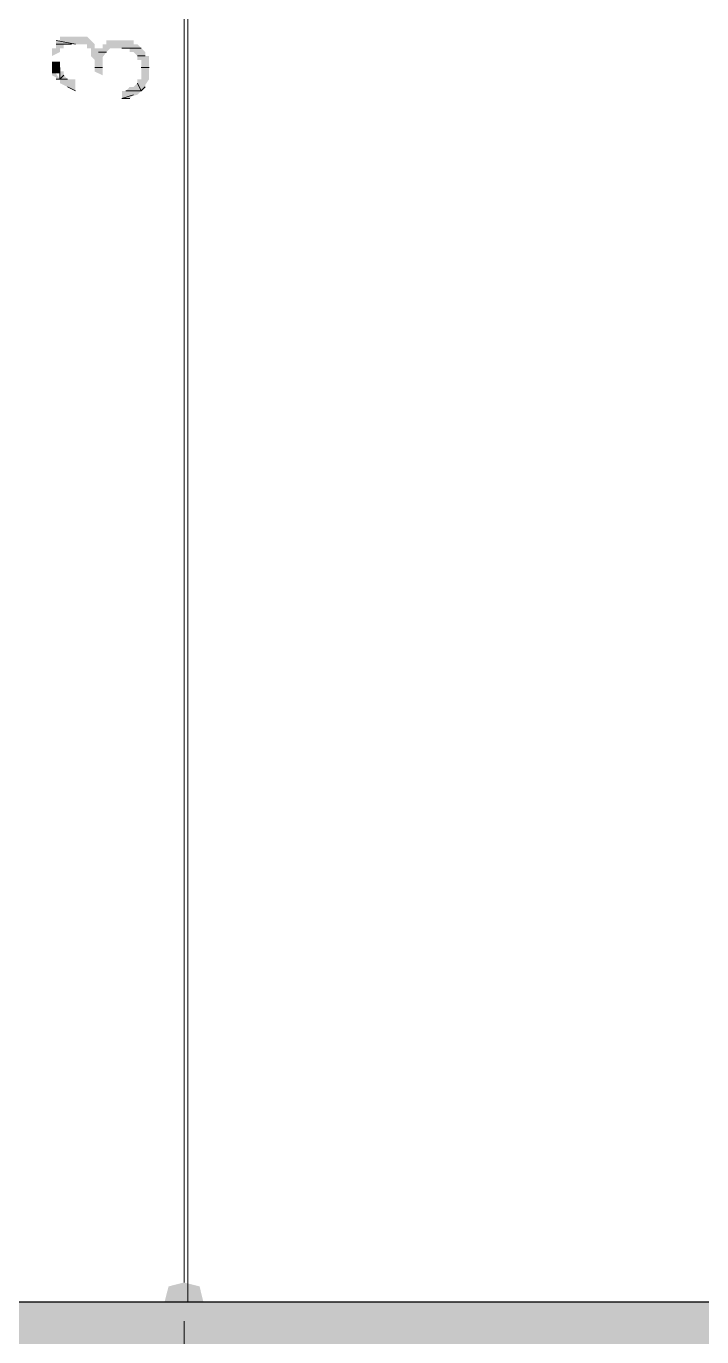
# Model space of a CAD drawing. Header units: millimetres. Extents: x 182 to 575, y -105 to 95.
# Drawn here: x 266.387 to 267.216, y 73.706 to 75.314 of the extents above; entities that cross this region are included whole.
import ezdxf

# ---------------------------------------------------------------- set-up
doc = ezdxf.new("R2010")
doc.units = ezdxf.units.MM
doc.header["$MEASUREMENT"] = 0
doc.layers.add('PDF_Geometry', color=7, linetype='Continuous')
doc.layers.add('PDF_Solid Fills', color=7, linetype='Continuous')

msp = doc.modelspace()

# ---------------------------------------------------------------- hatches: boundary and pattern name
at = {"layer": 'PDF_Solid Fills', "true_color": 0xb9b9b9, "transparency": 33554559}
msp.add_hatch(color=9, dxfattribs=at).paths.add_polyline_path([(261.6659, 73.7491), (261.6659, 76.2872), (261.5183, 76.2872), (261.5183, 73.7491), (259.5945, 73.7491), (259.5945, 73.0396), (259.7945, 73.0396), (259.7945, 73.5967), (270.3516, 73.5967), (270.3516, 73.0396), (270.504, 73.0396), (270.504, 73.7491)])
at = {"layer": 'PDF_Solid Fills', "transparency": 33554559}
h = msp.add_hatch(color=256, dxfattribs=at)
h.paths.add_polyline_path([(267.1577, 75.3126), (267.1527, 75.3126), (267.1577, 75.3126)], flags=0)
h.paths.add_polyline_path([(267.1527, 75.3126), (267.1577, 75.3126), (267.1527, 75.3126)], flags=0)
h.paths.add_polyline_path([(267.1577, 75.3126), (267.1527, 75.3126), (267.1577, 75.3126)], flags=0)
h.paths.add_polyline_path([(267.1502, 75.3101), (267.1552, 75.3101), (267.1502, 75.3101)], flags=0)
h.paths.add_polyline_path([(267.1552, 75.3101), (267.1502, 75.3101), (267.1552, 75.3101)], flags=0)
for points in [[(266.4707, 75.2729), (266.4707, 75.2586), (266.4802, 75.2539), (266.4802, 75.2761), (266.485, 75.2824), (266.4897, 75.2872), (266.5135, 75.2872), (266.5135, 75.2824), (266.5183, 75.2824), (266.5231, 75.2777), (266.5231, 75.2729), (266.5278, 75.2729), (266.5278, 75.2491), (266.5231, 75.2491), (266.5231, 75.2443), (266.5183, 75.2396), (266.5135, 75.2396), (266.5088, 75.2348), (266.504, 75.2348), (266.504, 75.2253), (266.5135, 75.2253), (266.5167, 75.2285), (266.5231, 75.2301), (266.5278, 75.2348), (266.5326, 75.2396), (266.5326, 75.242), (266.5373, 75.2491), (266.5373, 75.2777), (266.5326, 75.2777), (266.5326, 75.2824), (266.5278, 75.2872), (266.5231, 75.292), (266.5183, 75.292), (266.5183, 75.2967), (266.485, 75.2967), (266.485, 75.292), (266.4802, 75.292), (266.4802, 75.2872), (266.4707, 75.2872), (266.4707, 75.292), (266.4659, 75.2967), (266.4612, 75.3015), (266.4278, 75.3015), (266.4278, 75.2967), (266.4231, 75.2967), (266.4231, 75.2872), (266.4183, 75.2872), (266.4183, 75.2777), (266.4278, 75.2824), (266.4278, 75.2872), (266.4326, 75.2872), (266.4326, 75.292), (266.4612, 75.292), (266.4612, 75.2872), (266.4659, 75.2872), (266.4659, 75.2777)], [(266.5612, 73.7301), (266.5802, 73.7253), (266.5993, 73.7301), (266.604, 73.7491), (266.5993, 73.7681), (266.5802, 73.7729), (266.5612, 73.7681), (266.5564, 73.7491)]]:
    msp.add_hatch(color=256, dxfattribs=at).paths.add_polyline_path(points)
h = msp.add_hatch(color=256, dxfattribs=at)
h.paths.add_polyline_path([(267.1552, 75.3026), (267.1502, 75.3026), (267.1552, 75.3026)], flags=0)
h.paths.add_polyline_path([(267.1502, 75.3001), (267.1552, 75.3001), (267.1502, 75.3001)], flags=0)
h.paths.add_polyline_path([(267.1552, 75.3001), (267.1502, 75.3001), (267.1552, 75.3001)], flags=0)
h.paths.add_polyline_path([(267.1577, 75.2976), (267.1527, 75.2976), (267.1577, 75.2976)], flags=0)
h = msp.add_hatch(color=256, dxfattribs=at)
h.paths.add_polyline_path([(267.1777, 75.3026), (267.1827, 75.3026), (267.1777, 75.3026)], flags=0)
h.paths.add_polyline_path([(267.1827, 75.3026), (267.1777, 75.3026), (267.1827, 75.3026)], flags=0)
h.paths.add_polyline_path([(267.1827, 75.3001), (267.1752, 75.3001), (267.1827, 75.3001)], flags=0)
h = msp.add_hatch(color=256, dxfattribs=at)
h.paths.add_polyline_path([(267.1552, 75.2926), (267.1752, 75.2926), (267.1552, 75.2926)], flags=0)
h.paths.add_polyline_path([(267.1752, 75.2926), (267.1552, 75.2926), (267.1752, 75.2926)], flags=0)
h.paths.add_polyline_path([(267.1752, 75.2926), (267.1577, 75.2926), (267.1752, 75.2926)], flags=0)
h.paths.add_polyline_path([(267.1577, 75.2926), (267.1752, 75.2926), (267.1577, 75.2926)], flags=0)
h.paths.add_polyline_path([(267.1602, 75.2901), (267.1702, 75.2901), (267.1602, 75.2901)], flags=0)
h.paths.add_polyline_path([(267.1702, 75.2901), (267.1602, 75.2901), (267.1702, 75.2901)], flags=0)
h = msp.add_hatch(color=256, dxfattribs=at)
h.paths.add_polyline_path([(266.4231, 75.2515), (266.4231, 75.2491), (266.4278, 75.2491), (266.4183, 75.2634), (266.4183, 75.2539)])
h.paths.add_polyline_path([(266.4469, 75.2348), (266.4469, 75.2491), (266.4373, 75.2491), (266.4326, 75.2539), (266.4326, 75.2586), (266.4278, 75.2586), (266.4278, 75.2491), (266.4278, 75.2443), (266.4373, 75.2396)])
h = msp.add_hatch(color=256, dxfattribs=at)
h.paths.add_polyline_path([(267.1177, 74.3551), (267.1227, 74.3551), (267.1177, 74.3551)], flags=0)
h.paths.add_polyline_path([(267.1227, 74.3551), (267.1177, 74.3551), (267.1227, 74.3551)], flags=0)
h.paths.add_polyline_path([(267.1152, 74.3526), (267.1202, 74.3526), (267.1152, 74.3526)], flags=0)
h.paths.add_polyline_path([(267.1202, 74.3526), (267.1152, 74.3526), (267.1202, 74.3526)], flags=0)
h.paths.add_polyline_path([(267.1127, 74.3476), (267.1177, 74.3476), (267.1127, 74.3476)], flags=0)
h.paths.add_polyline_path([(267.1177, 74.3476), (267.1127, 74.3476), (267.1177, 74.3476)], flags=0)
h.paths.add_polyline_path([(267.1102, 74.3451), (267.1152, 74.3451), (267.1102, 74.3451)], flags=0)
h.paths.add_polyline_path([(267.1152, 74.3451), (267.1102, 74.3451), (267.1152, 74.3451)], flags=0)
h.paths.add_polyline_path([(267.1077, 74.3401), (267.1127, 74.3401), (267.1077, 74.3401)], flags=0)
h.paths.add_polyline_path([(267.1127, 74.3401), (267.1077, 74.3401), (267.1127, 74.3401)], flags=0)
h.paths.add_polyline_path([(267.1052, 74.3376), (267.1102, 74.3376), (267.1052, 74.3376)], flags=0)
h.paths.add_polyline_path([(267.1102, 74.3376), (267.1052, 74.3376), (267.1102, 74.3376)], flags=0)
h.paths.add_polyline_path([(267.1102, 74.3351), (267.1027, 74.3351), (267.1102, 74.3351)], flags=0)
h.paths.add_polyline_path([(267.1027, 74.3326), (267.1077, 74.3326), (267.1027, 74.3326)], flags=0)
h.paths.add_polyline_path([(267.1077, 74.3326), (267.1027, 74.3326), (267.1077, 74.3326)], flags=0)
h.paths.add_polyline_path([(267.1027, 74.3326), (267.1077, 74.3326), (267.1027, 74.3326)], flags=0)
h.paths.add_polyline_path([(267.1052, 74.3276), (267.1002, 74.3276), (267.1052, 74.3276)], flags=0)
h.paths.add_polyline_path([(267.1002, 74.3276), (267.1052, 74.3276), (267.1002, 74.3276)], flags=0)
h.paths.add_polyline_path([(267.1027, 74.3226), (267.0977, 74.3226), (267.1027, 74.3226)], flags=0)
h.paths.add_polyline_path([(267.0977, 74.3226), (267.1027, 74.3226), (267.0977, 74.3226)], flags=0)
h.paths.add_polyline_path([(267.0952, 74.3176), (267.1002, 74.3176), (267.0952, 74.3176)], flags=0)
h.paths.add_polyline_path([(267.1002, 74.3151), (267.0952, 74.3151), (267.1002, 74.3151)], flags=0)
h.paths.add_polyline_path([(267.0952, 74.3151), (267.1002, 74.3151), (267.0952, 74.3151)], flags=0)
h.paths.add_polyline_path([(267.0977, 74.3101), (267.0927, 74.3101), (267.0977, 74.3101)], flags=0)
h = msp.add_hatch(color=256, dxfattribs=at)
h.paths.add_polyline_path([(266.9352, 74.2676), (266.9402, 74.2676), (266.9352, 74.2676)], flags=0)
h.paths.add_polyline_path([(266.9402, 74.2651), (266.9352, 74.2651), (266.9402, 74.2651)], flags=0)
h.paths.add_polyline_path([(266.9352, 74.2651), (266.9402, 74.2651), (266.9352, 74.2651)], flags=0)
h.paths.add_polyline_path([(266.9377, 74.2601), (266.9327, 74.2601), (266.9377, 74.2601)], flags=0)
h.paths.add_polyline_path([(266.9327, 74.2601), (266.9377, 74.2601), (266.9327, 74.2601)], flags=0)
h = msp.add_hatch(color=256, dxfattribs=at)
h.paths.add_polyline_path([(266.9552, 74.2776), (266.9502, 74.2776), (266.9552, 74.2776)], flags=0)
h.paths.add_polyline_path([(266.9477, 74.2776), (266.9577, 74.2776), (266.9477, 74.2776)], flags=0)
h.paths.add_polyline_path([(266.9577, 74.2776), (266.9477, 74.2776), (266.9577, 74.2776)], flags=0)
h = msp.add_hatch(color=256, dxfattribs=at)
h.paths.add_polyline_path([(266.9602, 74.2701), (266.9652, 74.2701), (266.9602, 74.2701)], flags=0)
h.paths.add_polyline_path([(266.9652, 74.2701), (266.9602, 74.2701), (266.9652, 74.2701)], flags=0)
h.paths.add_polyline_path([(266.9602, 74.2676), (266.9652, 74.2676), (266.9602, 74.2676)], flags=0)
h.paths.add_polyline_path([(266.9652, 74.2651), (266.9602, 74.2651), (266.9652, 74.2651)], flags=0)
h = msp.add_hatch(color=256, dxfattribs=at)
h.paths.add_polyline_path([(266.9502, 74.2601), (266.9477, 74.2601), (266.9502, 74.2601)], flags=0)
h.paths.add_polyline_path([(266.9452, 74.2601), (266.9527, 74.2601), (266.9452, 74.2601)], flags=0)
h.paths.add_polyline_path([(266.9527, 74.2601), (266.9452, 74.2601), (266.9527, 74.2601)], flags=0)
h = msp.add_hatch(color=256, dxfattribs=at)
h.paths.add_polyline_path([(266.9552, 74.2526), (266.9602, 74.2526), (266.9552, 74.2526)], flags=0)
h.paths.add_polyline_path([(266.9627, 74.2501), (266.9577, 74.2501), (266.9627, 74.2501)], flags=0)
h.paths.add_polyline_path([(266.9577, 74.2476), (266.9627, 74.2476), (266.9577, 74.2476)], flags=0)
h = msp.add_hatch(color=256, dxfattribs=at)
h.paths.add_polyline_path([(266.9352, 74.2401), (266.9302, 74.2401), (266.9352, 74.2401)], flags=0)
h.paths.add_polyline_path([(266.9302, 74.2401), (266.9352, 74.2401), (266.9302, 74.2401)], flags=0)
h.paths.add_polyline_path([(266.9352, 74.2376), (266.9327, 74.2376), (266.9352, 74.2376)], flags=0)
h.paths.add_polyline_path([(266.9327, 74.2376), (266.9352, 74.2376), (266.9327, 74.2376)], flags=0)
h.paths.add_polyline_path([(266.9377, 74.2351), (266.9327, 74.2351), (266.9377, 74.2351)], flags=0)
h.paths.add_polyline_path([(266.9327, 74.2351), (266.9377, 74.2351), (266.9327, 74.2351)], flags=0)
h = msp.add_hatch(color=256, dxfattribs=at)
h.paths.add_polyline_path([(266.9577, 74.2426), (266.9627, 74.2426), (266.9577, 74.2426)], flags=0)
h.paths.add_polyline_path([(266.9627, 74.2401), (266.9577, 74.2401), (266.9627, 74.2401)], flags=0)
h.paths.add_polyline_path([(266.9577, 74.2401), (266.9627, 74.2401), (266.9577, 74.2401)], flags=0)
h = msp.add_hatch(color=256, dxfattribs=at)
h.paths.add_polyline_path([(266.9377, 74.2276), (266.9527, 74.2276), (266.9377, 74.2276)], flags=0)
h.paths.add_polyline_path([(266.9527, 74.2276), (266.9377, 74.2276), (266.9527, 74.2276)], flags=0)
h.paths.add_polyline_path([(266.9402, 74.2276), (266.9502, 74.2276), (266.9402, 74.2276)], flags=0)
h.paths.add_polyline_path([(266.9502, 74.2276), (266.9402, 74.2276), (266.9502, 74.2276)], flags=0)
h = msp.add_hatch(color=256, dxfattribs=at)
h.paths.add_polyline_path([(266.8127, 74.1601), (266.8102, 74.1601), (266.8127, 74.1601)], flags=0)
h.paths.add_polyline_path([(266.8102, 74.1601), (266.8127, 74.1601), (266.8102, 74.1601)], flags=0)
h.paths.add_polyline_path([(266.8152, 74.1601), (266.8077, 74.1601), (266.8152, 74.1601)], flags=0)
h.paths.add_polyline_path([(266.8052, 74.1601), (266.8177, 74.1601), (266.8052, 74.1601)], flags=0)
h.paths.add_polyline_path([(266.8202, 74.1576), (266.8027, 74.1576), (266.8202, 74.1576)], flags=0)
h = msp.add_hatch(color=256, dxfattribs=at)
h.paths.add_polyline_path([(266.8252, 74.1526), (266.8202, 74.1526), (266.8252, 74.1526)], flags=0)
h.paths.add_polyline_path([(266.8202, 74.1501), (266.8252, 74.1501), (266.8202, 74.1501)], flags=0)
h.paths.add_polyline_path([(266.8252, 74.1501), (266.8202, 74.1501), (266.8252, 74.1501)], flags=0)
h.paths.add_polyline_path([(266.8202, 74.1476), (266.8252, 74.1476), (266.8202, 74.1476)], flags=0)
h.paths.add_polyline_path([(266.8252, 74.1451), (266.8202, 74.1451), (266.8252, 74.1451)], flags=0)
h.paths.add_polyline_path([(266.8202, 74.1451), (266.8252, 74.1451), (266.8202, 74.1451)], flags=0)
h.paths.add_polyline_path([(266.8252, 74.1451), (266.8202, 74.1451), (266.8252, 74.1451)], flags=0)
h.paths.add_polyline_path([(266.8202, 74.1426), (266.8252, 74.1426), (266.8202, 74.1426)], flags=0)
h.paths.add_polyline_path([(266.8252, 74.1401), (266.8202, 74.1401), (266.8252, 74.1401)], flags=0)
h.paths.add_polyline_path([(266.8202, 74.1401), (266.8252, 74.1401), (266.8202, 74.1401)], flags=0)
h.paths.add_polyline_path([(266.8252, 74.1376), (266.8202, 74.1376), (266.8252, 74.1376)], flags=0)
h.paths.add_polyline_path([(266.8202, 74.1376), (266.8252, 74.1376), (266.8202, 74.1376)], flags=0)
h = msp.add_hatch(color=256, dxfattribs=at)
h.paths.add_polyline_path([(266.7952, 73.9601), (266.7902, 73.9601), (266.7952, 73.9601)], flags=0)
h.paths.add_polyline_path([(266.7977, 73.9626), (266.7927, 73.9626), (266.7977, 73.9626)], flags=0)
h.paths.add_polyline_path([(266.7927, 73.9651), (266.7977, 73.9651), (266.7927, 73.9651)], flags=0)
h = msp.add_hatch(color=256, dxfattribs=at)
h.paths.add_polyline_path([(266.8152, 73.9701), (266.7977, 73.9701), (266.8152, 73.9701)], flags=0)
h.paths.add_polyline_path([(266.7977, 73.9701), (266.8152, 73.9701), (266.7977, 73.9701)], flags=0)
h.paths.add_polyline_path([(266.8127, 73.9701), (266.8002, 73.9701), (266.8127, 73.9701)], flags=0)
h.paths.add_polyline_path([(266.8002, 73.9701), (266.8127, 73.9701), (266.8002, 73.9701)], flags=0)
h.paths.add_polyline_path([(266.8102, 73.9726), (266.8027, 73.9726), (266.8102, 73.9726)], flags=0)
h.paths.add_polyline_path([(266.8027, 73.9726), (266.8102, 73.9726), (266.8027, 73.9726)], flags=0)
h = msp.add_hatch(color=256, dxfattribs=at)
h.paths.add_polyline_path([(266.8127, 73.9526), (266.8177, 73.9526), (266.8127, 73.9526)], flags=0)
h.paths.add_polyline_path([(266.8177, 73.9526), (266.8127, 73.9526), (266.8177, 73.9526)], flags=0)
h.paths.add_polyline_path([(266.8127, 73.9526), (266.8177, 73.9526), (266.8127, 73.9526)], flags=0)
h = msp.add_hatch(color=256, dxfattribs=at)
h.paths.add_polyline_path([(266.7852, 73.9326), (266.7902, 73.9326), (266.7852, 73.9326)], flags=0)
h.paths.add_polyline_path([(266.7902, 73.9326), (266.7852, 73.9326), (266.7902, 73.9326)], flags=0)
h.paths.add_polyline_path([(266.7877, 73.9301), (266.7902, 73.9301), (266.7877, 73.9301)], flags=0)
h.paths.add_polyline_path([(266.7927, 73.9276), (266.7877, 73.9276), (266.7927, 73.9276)], flags=0)
h.paths.add_polyline_path([(266.7877, 73.9276), (266.7927, 73.9276), (266.7877, 73.9276)], flags=0)
h.paths.add_polyline_path([(266.7927, 73.9276), (266.7877, 73.9276), (266.7927, 73.9276)], flags=0)
h = msp.add_hatch(color=256, dxfattribs=at)
h.paths.add_polyline_path([(266.8177, 73.9401), (266.8127, 73.9401), (266.8177, 73.9401)], flags=0)
h.paths.add_polyline_path([(266.8127, 73.9401), (266.8177, 73.9401), (266.8127, 73.9401)], flags=0)
h.paths.add_polyline_path([(266.8177, 73.9376), (266.8127, 73.9376), (266.8177, 73.9376)], flags=0)
h.paths.add_polyline_path([(266.8127, 73.9351), (266.8177, 73.9351), (266.8127, 73.9351)], flags=0)
h.paths.add_polyline_path([(266.8177, 73.9326), (266.8127, 73.9326), (266.8177, 73.9326)], flags=0)
h.paths.add_polyline_path([(266.8127, 73.9326), (266.8177, 73.9326), (266.8127, 73.9326)], flags=0)
h.paths.add_polyline_path([(266.8177, 73.9301), (266.8127, 73.9301), (266.8177, 73.9301)], flags=0)
h.paths.add_polyline_path([(266.8127, 73.9301), (266.8177, 73.9301), (266.8127, 73.9301)], flags=0)
h = msp.add_hatch(color=256, dxfattribs=at)
h.paths.add_polyline_path([(266.8027, 73.9201), (266.8002, 73.9201), (266.8027, 73.9201)], flags=0)
h.paths.add_polyline_path([(266.7977, 73.9201), (266.8052, 73.9201), (266.7977, 73.9201)], flags=0)
h.paths.add_polyline_path([(266.8077, 73.9201), (266.7952, 73.9201), (266.8077, 73.9201)], flags=0)
h.paths.add_polyline_path([(266.7952, 73.9201), (266.8077, 73.9201), (266.7952, 73.9201)], flags=0)
h.paths.add_polyline_path([(266.7927, 73.9226), (266.8102, 73.9226), (266.7927, 73.9226)], flags=0)
h = msp.add_hatch(color=256, dxfattribs=at)
h.paths.add_polyline_path([(266.7927, 73.8651), (266.7877, 73.8651), (266.7927, 73.8651)], flags=0)
h.paths.add_polyline_path([(266.7877, 73.8651), (266.7927, 73.8651), (266.7877, 73.8651)], flags=0)
h.paths.add_polyline_path([(266.7927, 73.8651), (266.7877, 73.8651), (266.7927, 73.8651)], flags=0)
h = msp.add_hatch(color=256, dxfattribs=at)
h.paths.add_polyline_path([(266.8052, 73.8801), (266.8052, 73.8801), (266.8052, 73.8801)], flags=0)
h.paths.add_polyline_path([(266.8002, 73.8801), (266.8102, 73.8801), (266.8002, 73.8801)], flags=0)
h.paths.add_polyline_path([(266.8102, 73.8801), (266.8002, 73.8801), (266.8102, 73.8801)], flags=0)
h.paths.add_polyline_path([(266.7977, 73.8801), (266.8127, 73.8801), (266.7977, 73.8801)], flags=0)
h = msp.add_hatch(color=256, dxfattribs=at)
h.paths.add_polyline_path([(266.8177, 73.8726), (266.8127, 73.8726), (266.8177, 73.8726)], flags=0)
h.paths.add_polyline_path([(266.8127, 73.8726), (266.8177, 73.8726), (266.8127, 73.8726)], flags=0)
h.paths.add_polyline_path([(266.8202, 73.8701), (266.8127, 73.8701), (266.8202, 73.8701)], flags=0)
h.paths.add_polyline_path([(266.8202, 73.8676), (266.8152, 73.8676), (266.8202, 73.8676)], flags=0)
h.paths.add_polyline_path([(266.8152, 73.8676), (266.8202, 73.8676), (266.8152, 73.8676)], flags=0)
h = msp.add_hatch(color=256, dxfattribs=at)
h.paths.add_polyline_path([(266.8177, 73.8626), (266.8127, 73.8626), (266.8177, 73.8626)], flags=0)
h.paths.add_polyline_path([(266.8127, 73.8626), (266.8177, 73.8626), (266.8127, 73.8626)], flags=0)
h.paths.add_polyline_path([(266.8177, 73.8601), (266.8127, 73.8601), (266.8177, 73.8601)], flags=0)
h.paths.add_polyline_path([(266.8127, 73.8601), (266.8177, 73.8601), (266.8127, 73.8601)], flags=0)
h = msp.add_hatch(color=256, dxfattribs=at)
h.paths.add_polyline_path([(266.7927, 73.8401), (266.7877, 73.8401), (266.7927, 73.8401)], flags=0)
h.paths.add_polyline_path([(266.7852, 73.8376), (266.7902, 73.8376), (266.7852, 73.8376)], flags=0)
h.paths.add_polyline_path([(266.7902, 73.8376), (266.7852, 73.8376), (266.7902, 73.8376)], flags=0)
h.paths.add_polyline_path([(266.7852, 73.8351), (266.7902, 73.8351), (266.7852, 73.8351)], flags=0)
h.paths.add_polyline_path([(266.7902, 73.8351), (266.7852, 73.8351), (266.7902, 73.8351)], flags=0)
h = msp.add_hatch(color=256, dxfattribs=at)
h.paths.add_polyline_path([(266.9927, 73.7401), (267.0002, 73.7401), (266.9927, 73.7401)], flags=0)
h.paths.add_polyline_path([(267.0002, 73.7401), (266.9927, 73.7401), (267.0002, 73.7401)], flags=0)
h.paths.add_polyline_path([(266.9902, 73.7401), (267.0027, 73.7401), (266.9902, 73.7401)], flags=0)
h.paths.add_polyline_path([(267.0027, 73.7401), (266.9902, 73.7401), (267.0027, 73.7401)], flags=0)
h.paths.add_polyline_path([(266.9877, 73.7376), (267.0052, 73.7376), (266.9877, 73.7376)], flags=0)
h.paths.add_polyline_path([(267.0052, 73.7376), (266.9877, 73.7376), (267.0052, 73.7376)], flags=0)
h = msp.add_hatch(color=256, dxfattribs=at)
h.paths.add_polyline_path([(266.9852, 73.7276), (266.9802, 73.7276), (266.9852, 73.7276)], flags=0)
h.paths.add_polyline_path([(266.9802, 73.7276), (266.9852, 73.7276), (266.9802, 73.7276)], flags=0)
h.paths.add_polyline_path([(266.9852, 73.7251), (266.9802, 73.7251), (266.9852, 73.7251)], flags=0)
h.paths.add_polyline_path([(266.9802, 73.7251), (266.9852, 73.7251), (266.9802, 73.7251)], flags=0)
h.paths.add_polyline_path([(266.9852, 73.7201), (266.9802, 73.7201), (266.9852, 73.7201)], flags=0)
h.paths.add_polyline_path([(266.9802, 73.7201), (266.9852, 73.7201), (266.9802, 73.7201)], flags=0)
h.paths.add_polyline_path([(266.9852, 73.7201), (266.9802, 73.7201), (266.9852, 73.7201)], flags=0)
h.paths.add_polyline_path([(266.9802, 73.7201), (266.9852, 73.7201), (266.9802, 73.7201)], flags=0)
h.paths.add_polyline_path([(266.9852, 73.7151), (266.9802, 73.7151), (266.9852, 73.7151)], flags=0)
h.paths.add_polyline_path([(266.9802, 73.7151), (266.9852, 73.7151), (266.9802, 73.7151)], flags=0)
h = msp.add_hatch(color=256, dxfattribs=at)
h.paths.add_polyline_path([(266.9877, 73.7326), (266.9827, 73.7326), (266.9877, 73.7326)], flags=0)
h.paths.add_polyline_path([(266.9827, 73.7326), (266.9877, 73.7326), (266.9827, 73.7326)], flags=0)
h.paths.add_polyline_path([(266.9877, 73.7326), (266.9827, 73.7326), (266.9877, 73.7326)], flags=0)
h = msp.add_hatch(color=256, dxfattribs=at)
h.paths.add_polyline_path([(267.0102, 73.7301), (267.0052, 73.7301), (267.0102, 73.7301)], flags=0)
h.paths.add_polyline_path([(267.0052, 73.7301), (267.0102, 73.7301), (267.0052, 73.7301)], flags=0)
h.paths.add_polyline_path([(267.0102, 73.7276), (267.0052, 73.7276), (267.0102, 73.7276)], flags=0)
h.paths.add_polyline_path([(267.0052, 73.7276), (267.0102, 73.7276), (267.0052, 73.7276)], flags=0)
h = msp.add_hatch(color=256, dxfattribs=at)
h.paths.add_polyline_path([(267.0102, 73.7101), (267.0052, 73.7101), (267.0102, 73.7101)], flags=0)
h.paths.add_polyline_path([(267.0052, 73.7076), (267.0102, 73.7076), (267.0052, 73.7076)], flags=0)
h.paths.add_polyline_path([(267.0102, 73.7076), (267.0052, 73.7076), (267.0102, 73.7076)], flags=0)

# ---------------------------------------------------------------- linework, layer by layer
at = {"layer": 'PDF_Geometry', "lineweight": 25}
msp.add_lwpolyline([(261.6659, 76.2872), (261.6659, 73.7491), (270.504, 73.7491), (270.504, 76.9967), (270.504, 80.2491), (270.504, 83.511), (270.504, 86.7301), (268.1088, 86.7301), (268.1088, 88.5301), (269.6088, 88.5301), (269.6088, 87.7205), (271.2088, 87.7205)], dxfattribs=at)
at = {"layer": 'PDF_Geometry', "lineweight": 13}
for points in [[(266.5802, 73.7729), (266.5802, 73.7967), (266.5802, 76.9491), (266.5802, 76.9729)], [(266.585, 73.7491), (266.585, 76.2872)], [(266.4469, 75.292), (266.4231, 75.2967), (266.4469, 75.292)], [(266.4231, 75.292), (266.4421, 75.292), (266.4231, 75.292)], [(266.5278, 75.2872), (266.504, 75.2872), (266.5278, 75.2872)], [(266.504, 75.2872), (266.5278, 75.2872), (266.504, 75.2872)], [(266.5231, 75.2777), (266.5326, 75.2777), (266.5231, 75.2777)], [(266.4802, 75.2634), (266.4707, 75.2634), (266.4802, 75.2634)], [(266.5373, 75.2634), (266.5278, 75.2634), (266.5373, 75.2634)], [(266.5278, 75.2348), (266.5088, 75.2348), (266.5278, 75.2348)], [(266.5088, 75.2348), (266.5278, 75.2348), (266.5088, 75.2348)], [(266.5231, 75.2443), (266.5278, 75.2348), (266.5231, 75.2443)], [(266.5802, 70.5348), (266.5802, 70.5586), (266.5802, 73.6967), (266.5802, 73.7253)]]:
    msp.add_lwpolyline(points, dxfattribs=at)
msp.add_lwpolyline([(266.4231, 75.2562, 0.00953, 0.00953, 0), (266.4231, 75.2705, 0, 0, 0), (266.4231, 75.2753, 0, 0, 0), (266.4231, 75.2801, 0, 0, 0)], format="xyseb", dxfattribs=at)
for points in [[(266.485, 75.2824), (266.4754, 75.2824), (266.485, 75.2824)], [(266.4231, 75.2491), (266.4278, 75.2491), (266.4231, 75.2491)], [(266.4278, 75.2634), (266.4278, 75.2491), (266.4278, 75.2634)], [(266.4326, 75.2539), (266.4278, 75.2491), (266.4326, 75.2539)], [(266.4373, 75.2491), (266.4278, 75.2491), (266.4373, 75.2491)], [(266.4373, 75.2396), (266.4469, 75.2348), (266.4373, 75.2396)], [(266.5326, 75.2396), (266.5278, 75.2348), (266.5326, 75.2396)], [(266.5183, 75.2301), (266.504, 75.2253), (266.5183, 75.2301)], [(266.5135, 75.2253), (266.504, 75.2253), (266.5135, 75.2253)], [(266.4897, 73.7491), (267.8373, 73.7491)]]:
    msp.add_lwpolyline(points, close=True, dxfattribs=at)

doc.saveas('drawing.dxf')
